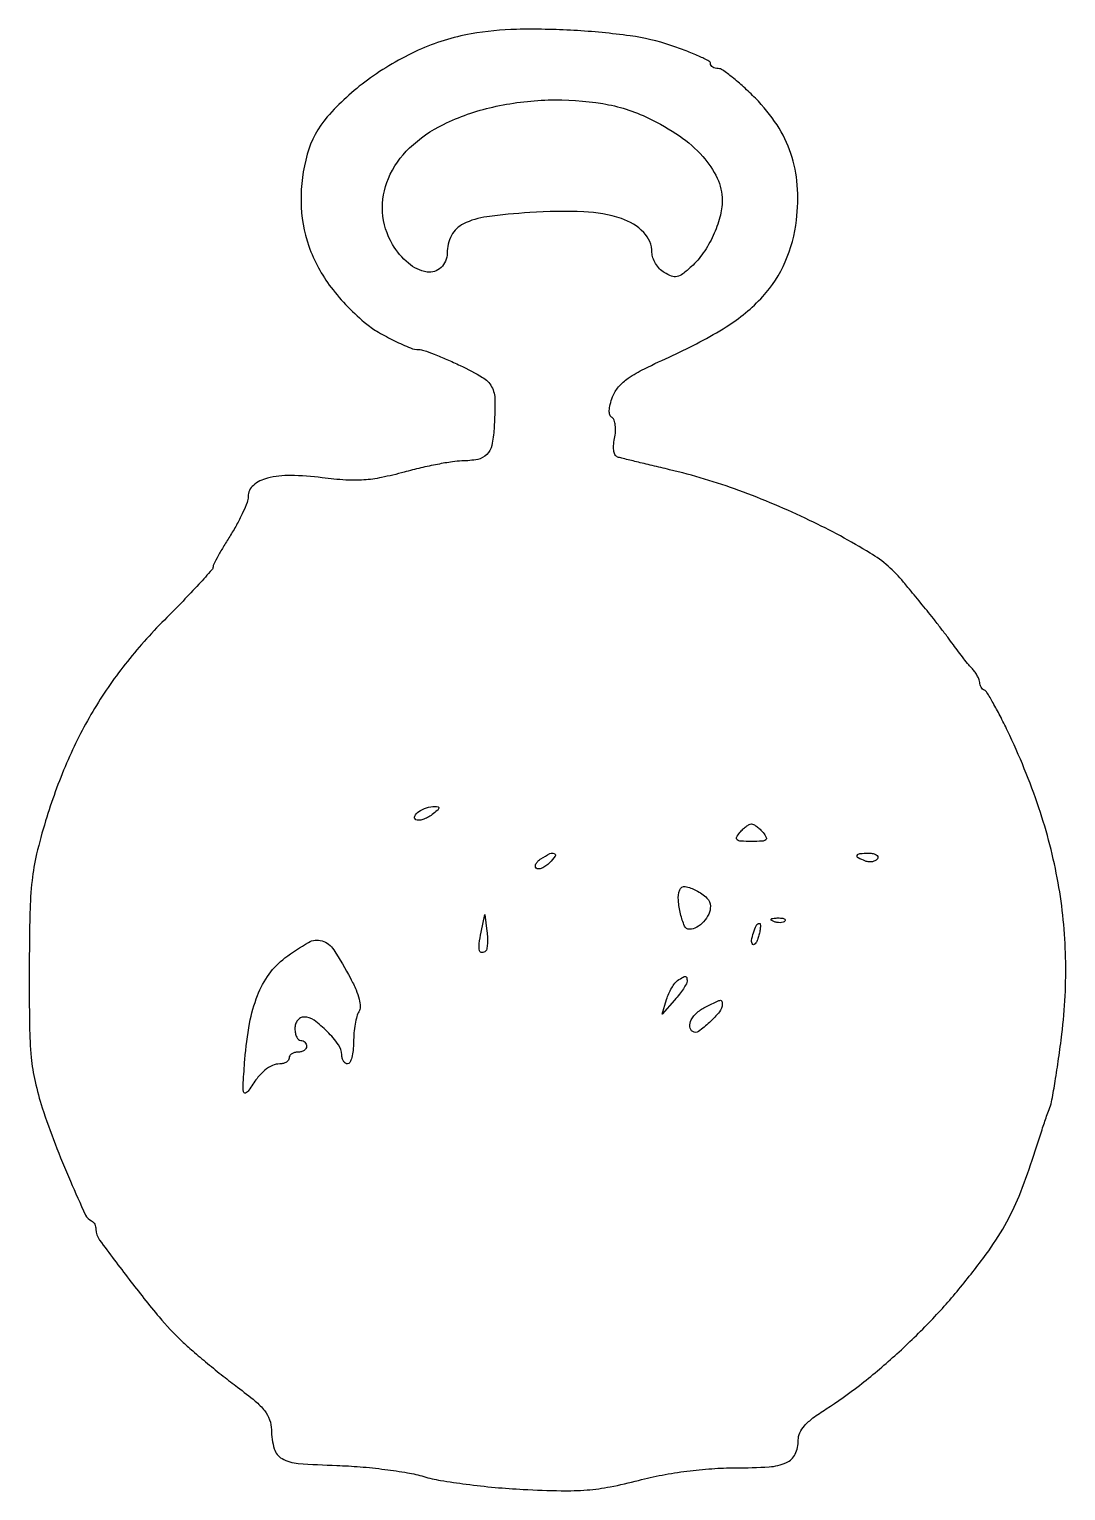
# Model space of a CAD drawing. Extents: x 1 to 178, y 0 to 250.
import ezdxf

# ---------------------------------------------------------------- set-up
doc = ezdxf.new("R2010")
doc.units = 0

msp = doc.modelspace()

# ---------------------------------------------------------------- linework, layer by layer
for points in [[(76.093745, 248.933541, 0.062591), (67.075943, 246.132853, 0.051782), (58.388589, 241.047239, 0.054665), (51.53016, 234.755761, 0.112579), (48.08905, 228.382081, 0.070774), (47.036998, 220.305186, 0.081597), (48.385215, 212.662912, 0.078602), (52.173721, 205.633711, 0.059987), (58.273354, 199.356415, 0.038271), (60.273355, 197.978087, 0.018381), (63.024242, 196.510258, 0.015551), (65.731477, 195.293822, 0.099426), (67.20034, 195.006764, -0.084942), (67.994029, 194.875197, -0.00849), (69.807287, 194.21181, -0.010479), (71.953014, 193.333147, -0.008146), (74.25, 192.291042, -0.022756), (78.064055, 190.267884, -0.137266), (79.601074, 188.666067, -0.122425), (80.17263, 186.411616, -0.016581), (80.032593, 181.5, -0.038283), (79.635608, 178.645588, -0.144079), (78.777045, 177.07739, -0.150408), (77.230204, 176.261994, -0.04296), (74.5, 175.986195, 0.035102), (72.904893, 175.850309, 0.009183), (70.373223, 175.406539, 0.009284), (67.501325, 174.793045, 0.009381), (64.664163, 174.07529, -0.015958), (60.812034, 173.154495, -0.033567), (57.765561, 172.738812, -0.033239), (54.672086, 172.732482, -0.015347), (50.664163, 173.114785, 0.026941), (45.246271, 173.505123, 0.066512), (41.295578, 173.049679, 0.112961), (38.889627, 171.819745, 0.22185), (38, 169.913408, -0.089571), (37.819287, 168.912726, -0.017692), (37.11875, 167.22153, -0.018227), (36.148453, 165.285262, -0.016047), (35, 163.338948, 0.006512), (33.850682, 161.473379, 0.009241), (32.88125, 159.782768, 0.005859), (32.115394, 158.348487, 0.120258), (32, 157.875648, -0.185503), (31.815405, 157.395217, -0.002303), (29.557375, 154.913695, -0.006421), (26.87189, 152.063921, -0.004115), (23.684682, 148.821429, 0.029696), (16.970487, 141.252952, 0.033065), (11.458129, 133.198609, 0.032552), (6.98682, 124.374145, 0.027167), (3.387098, 114.5, 0.015481), (1.86008, 108.857706, 0.031103), (1.074549, 104.313193, 0.021993), (0.715771, 98.801082, 0.004459), (0.597159, 89, 0.004209), (0.646883, 79.501711, 0.020272), (0.939628, 74.105056, 0.031763), (1.599561, 69.969348, 0.023463), (2.830032, 65.5, 0.012762), (5.018068, 59.336072, 0.011031), (7.620454, 52.981296, 0.005159), (10.214824, 47.188313, 0.182277), (11.25, 46.166667, -0.103948), (11.536962, 45.959464, -0.062507), (11.779688, 45.614692, -0.058608), (11.944124, 45.192595, -0.063686), (12, 44.755689, 0.16044), (12.610897, 42.900873, 0.004638), (17.667046, 36.188908, 0.010006), (22.803511, 29.770419, 0.029553), (26.668561, 25.654701, 0.011443), (28.539729, 23.963836, 0.00525), (31.051765, 21.841789, 0.005196), (33.743568, 19.662586, 0.007154), (36.209786, 17.76489, -0.012877), (39.203109, 15.406572, -0.051779), (40.829207, 13.743921, -0.083629), (41.664326, 12.22949, -0.079812), (41.975099, 10.5, 0.064239), (42.453011, 7.26806, 0.201886), (43.793041, 5.58884, 0.105623), (46.569732, 4.765106, 0.011962), (53.15471, 4.409162, -0.013233), (57.135777, 4.183821, -0.010872), (61.370446, 3.73861, -0.011023), (65.244646, 3.158872, -0.028417), (68, 2.521266, 0.029651), (70.879754, 1.862348, 0.009273), (75.2625, 1.212921, 0.009231), (80.193767, 0.667773, 0.010075), (85, 0.323579, 0.008058), (91.485672, 0.095015, 0.024297), (95.907437, 0.225379, 0.02868), (99.882193, 0.766884, 0.015281), (104.723504, 1.86631, -0.016712), (108.735808, 2.765406, -0.014702), (112.974086, 3.439029, -0.014762), (117.224637, 3.859906, -0.017295), (121.273504, 4, 0.01537), (127.025437, 4.176861, 0.088534), (129.973191, 4.892243, 0.179441), (131.458005, 6.331425, 0.111939), (132, 8.722024, -0.109428), (132.276885, 9.972014, -0.073037), (133.08562, 11.201587, -0.050314), (134.519058, 12.51741, -0.019273), (136.75, 14.055366, 0.024849), (142.452289, 18.080868, 0.01726), (148.490587, 23.155599, 0.016922), (154.329536, 28.786539, 0.020053), (159.438409, 34.5, 0.013807), (164.108945, 40.494642, 0.029422), (167.305182, 45.422031, 0.032053), (169.731925, 50.413532, 0.019818), (171.962392, 56.546533, -0.001633), (172.870426, 59.357532, -0.001838), (173.762073, 62.053653, -0.001682), (174.536884, 64.342316, -0.009965), (174.969954, 65.529733, 0.046835), (175.341789, 66.842319, 0.004701), (175.903007, 70.053023, 0.005871), (176.492148, 73.90152, 0.004637), (177.041931, 78.077904, 0.036189), (177.687739, 91.175794, 0.038581), (176.403698, 103.947145, 0.037306), (173.11094, 116.740909, 0.029972), (167.753288, 129.909081, 0.007362), (166.486754, 132.458627, 0.010758), (165.290856, 134.661834, 0.006477), (164.23248, 136.460891, 0.159101), (163.799622, 136.833333, -0.093603), (163.493848, 137.034376, -0.064675), (163.234889, 137.359003, -0.062541), (163.05969, 137.752108, -0.073718), (163, 138.154762, 0.090686), (162.913893, 138.62561, 0.033763), (162.632812, 139.239697, 0.032103), (162.228361, 139.883462, 0.033485), (161.75, 140.460621, -0.016988), (161.134985, 141.154748, -0.005631), (160.279687, 142.212841, -0.005599), (159.357385, 143.407755, -0.006337), (158.5, 144.575149, 0.005751), (157.554928, 145.8651, 0.00303), (156.353125, 147.446448, 0.003014), (155.102793, 149.051015, 0.004641), (154, 150.422413, 0.000025), (152.932927, 151.724323, 0.000021), (151.79375, 153.113947, 0.000021), (150.747284, 154.390262, 0.000055), (150, 155.3014, 0.085039), (144.295011, 160.245801, 0.024241), (133.948838, 165.843729, 0.024401), (121.856489, 170.937648, 0.029036), (110, 174.499604, -0.000298), (107.037524, 175.206966, -0.000394), (104.341045, 175.85476, -0.000281), (102.080762, 176.400992, -0.00391), (101.267389, 176.604786, -0.176989), (100.782612, 176.939057, -0.105075), (100.501223, 177.591119, -0.068708), (100.442072, 178.562574, -0.030261), (100.618132, 179.840662, 0.035043), (100.766963, 181.003118, 0.044472), (100.732779, 182.084407, 0.05097), (100.53879, 182.942474, 0.175012), (100.18924, 183.383043, -0.17324), (99.819668, 183.845572, -0.089816), (99.706334, 184.585841, -0.05891), (99.856248, 185.613079, -0.024586), (100.286336, 186.947634, -0.089243), (101.296404, 188.636745, -0.062545), (102.953744, 190.116694, -0.036347), (105.702598, 191.732199, -0.008578), (110.520368, 194.009203, 0.032795), (119.704572, 198.907004, 0.068431), (125.933665, 204.070502, 0.083276), (129.776068, 209.988783, 0.073077), (131.699524, 217.110761, 0.047948), (131.832191, 223.122721, 0.062927), (130.745266, 228.499964, 0.063712), (128.370118, 233.387085, 0.050829), (124.677149, 237.942594, 0.012206), (122.653681, 239.879747, 0.016737), (120.735373, 241.514387, 0.013486), (119.085296, 242.756553, 0.155822), (118.323093, 243, -0.063101), (117.817214, 243.064098, -0.081161), (117.388658, 243.252421, -0.098299), (117.101887, 243.531593, -0.151866), (117, 243.859307, 0.280726), (116.739103, 244.287368, 0.011055), (115.017188, 245.127569, 0.016752), (112.837118, 246.045044, 0.010725), (110.25, 246.970108, 0.046612), (103.275577, 248.594244, 0.019556), (93.67232, 249.524119, 0.019664), (83.854771, 249.701806, 0.03874)], [(106.412217, 234.559848, -0.038823), (111.708006, 231.495926, -0.059662), (115.681049, 228.002193, -0.072414), (118.154462, 224.273862, -0.110742), (119, 220.503065, -0.06603), (118.620175, 217.639431, -0.042865), (117.475313, 214.497336, -0.042184), (115.777317, 211.527648, -0.055688), (113.734917, 209.175304, -0.021944), (112.256113, 207.928043, -0.110969), (111.283603, 207.475245, -0.14619), (110.350768, 207.545909, -0.048116), (109.106039, 208.165851, -0.063823), (108.300414, 208.824986, -0.051447), (107.618649, 209.712928, -0.053096), (107.154786, 210.683328, -0.085158), (107, 211.585559, 0.197036), (105.587095, 215.031765, 0.119701), (101.787583, 217.384086, 0.069592), (95.356199, 218.535316, 0.025668), (86.121812, 218.413791, 0.016719), (78.782052, 217.692776, 0.081609), (74.800381, 216.486306, 0.157924), (72.753449, 214.500144, 0.122407), (72, 211.468615, -0.203074), (70.959504, 209.012393, -0.236851), (68.564774, 208.260402, -0.138354), (65.37977, 209.743626, -0.081793), (62.669317, 212.982656, -0.118675), (60.976912, 218.506142, -0.116223), (61.963331, 224.241152, -0.102893), (65.588532, 229.463469, -0.076124), (71.379624, 233.484907, -0.058546), (79.800295, 236.445194, -0.047641), (89.292489, 237.646472, -0.048682), (98.588631, 237.026317, -0.070868)], [(69.452158, 115.588676, -0.036857), (68.649542, 115.088054, -0.045259), (67.83411, 114.749473, -0.05163), (67.121476, 114.605066, -0.164032), (66.654266, 114.713676, -0.388523), (66.483066, 115.31796, -0.125937), (67.14898, 116.083943, -0.072725), (68.488507, 116.746646, -0.076047), (69.94113, 116.984687, -0.081462), (70.471364, 116.903497, -0.42079), (70.589643, 116.664581, -0.135002), (70.309811, 116.26016, -0.016439)], [(126, 112.5, -0.052959), (126.534552, 111.696263, -0.367405), (126.437762, 111.269655, -0.150199), (125.80664, 111.04261, -0.011791), (124, 111, -0.011791), (122.19336, 111.04261, -0.150199), (121.562238, 111.269655, -0.367405), (121.465448, 111.696263, -0.052959), (122, 112.5, -0.027329), (122.532048, 113.074135, -0.03133), (123.101017, 113.559375, -0.032932), (123.627456, 113.902525, -0.128658), (124, 114, -0.128658), (124.372544, 113.902525, -0.032932), (124.898983, 113.559375, -0.03133), (125.467952, 113.074135, -0.027329)], [(89.52381, 107.380952, -0.039697), (88.854568, 106.810306, -0.058934), (88.18254, 106.435317, -0.077508), (87.608388, 106.296927, -0.220265), (87.231341, 106.435325, -0.195698), (87.0922, 106.765449, -0.119033), (87.187856, 107.184208, -0.084326), (87.51527, 107.633473, -0.052259), (88.02896, 108.03906, -0.024588), (89.570504, 108.910977, -0.223699), (90.322125, 108.930098, -0.477328), (90.44813, 108.466501, -0.040045)], [(145.526992, 108.043674, -0.126981), (145.190464, 107.720854, -0.081026), (144.678351, 107.533742, -0.072258), (144.073335, 107.506898, -0.066719), (143.467975, 107.650663, -0.027681), (142.230543, 108.205874, -0.395517), (142.082867, 108.622791, -0.275668), (142.523001, 108.936989, -0.020503), (144.059017, 109, -0.045552), (144.806756, 108.931736, -0.099152), (145.339579, 108.719079, -0.177225), (145.57458, 108.405148, -0.214542)], [(116.992198, 99.95, -0.109618), (116.698929, 98.596202, -0.076254), (115.833538, 97.286525, -0.07835), (114.645228, 96.32893, -0.131224), (113.413499, 96, -0.299011), (112.581804, 96.546207, -0.041253), (111.885172, 98.605923, -0.043664), (111.515906, 100.947528, -0.098034), (111.74158, 102.724741, -0.369689), (112.660411, 103.276557, -0.079863), (114.561424, 102.632271, -0.067252), (116.395018, 101.321985, -0.205575)], [(78.575244, 92.241911, -0.208394), (77.960879, 92.000442, -0.338942), (77.549536, 92.339935, -0.08838), (77.488347, 93.540615, -0.021627), (77.821928, 95.5), (78.467246, 98.5), (78.808867, 95.658578, -0.020679), (78.897537, 94.528491, -0.026311), (78.881159, 93.482845, -0.025987), (78.778555, 92.633584, -0.154513)], [(129.729167, 97.395833, -0.126455), (129.402231, 97.202593, -0.060344), (128.916927, 97.123424, -0.05415), (128.359369, 97.160852, -0.051402), (127.8125, 97.316886, -0.054073), (127.395823, 97.538436, -0.470617), (127.37858, 97.720685, -0.168741), (127.670344, 97.862007, -0.018894), (128.416667, 97.921053, -0.028489), (129.112848, 97.910055, -0.077125), (129.592839, 97.799335, -0.208169), (129.77538, 97.614691, -0.296942)], [(125.279377, 94.960337, -0.027385), (125.039435, 94.212661, -0.055867), (124.756817, 93.665682, -0.101575), (124.4811, 93.393026, -0.354513), (124.249458, 93.417209, -0.237878), (124.033848, 94.071508, -0.038928), (124.342749, 95.411477, -0.03858), (124.848821, 96.67298, -0.285434), (125.374996, 97, -0.382544), (125.512617, 96.876657, -0.039062), (125.527486, 96.400849, -0.033279), (125.452526, 95.742548, -0.018968)], [(55.484561, 87.625061, -0.020009), (56.433453, 85.654044, -0.041192), (56.981851, 84.033587, -0.055118), (57.153097, 82.761969, -0.14813), (56.911868, 81.891639, 0.076543), (56.570557, 81.110022, 0.021576), (56.284992, 79.807231, 0.021213), (56.086004, 78.287729, 0.020931), (56.015313, 76.75, -0.025193), (55.936978, 75.312981, -0.039916), (55.710748, 74.101562, -0.047676), (55.387424, 73.241771, -0.286425), (55, 73, -0.152392), (54.618628, 73.119, -0.098208), (54.29375, 73.453977, -0.080979), (54.074578, 73.954548, -0.062856), (54, 74.545455, 0.157486), (53.444692, 76.26477, 0.040168), (51.522903, 78.522903, 0.040168), (49.26477, 80.444692, 0.157486), (47.545455, 81, 0.123313), (46.943148, 80.849162, 0.105927), (46.443182, 80.426471, 0.092781), (46.113256, 79.781537, 0.072081), (46, 79, 0.048028), (46.073693, 78.234582, 0.068025), (46.29375, 77.5875, 0.088204), (46.618118, 77.151477, 0.191087), (47, 77, -0.099038), (47.381638, 76.923658, -0.097945), (47.70625, 76.70625, -0.097945), (47.923658, 76.381638, -0.099038), (48, 76, -0.148195), (47.884432, 75.618646, -0.098894), (47.559375, 75.29375, -0.082425), (47.073457, 75.074694, -0.064853), (46.5, 75, 0.064853), (45.926543, 74.925306, 0.082425), (45.440625, 74.70625, 0.098894), (45.115568, 74.381354, 0.148195), (45, 74, -0.154765), (44.879052, 73.618614, -0.09778), (44.538393, 73.29375, -0.080164), (44.02945, 73.074515, -0.061768), (43.428571, 73, 0.106396), (42.141556, 72.722997, 0.069936), (40.855834, 71.910387, 0.052369), (39.531279, 70.524772, 0.025), (38.121426, 68.5, -0.154161), (37.568281, 68.027785, -0.496348), (37.213113, 68.231482, -0.047812), (37.162131, 69.772169, -0.004022), (37.442843, 73.74637, -0.025233), (38.242499, 79.910145, -0.049058), (39.600694, 84.678149, -0.061316), (41.587283, 88.331729, -0.076268), (44.283377, 91.096939, -0.031029), (48.302462, 93.751851, -0.208521), (50.624488, 94.009686, -0.176029), (52.627988, 92.489605, -0.021145)], [(113, 87.15301, -0.126543), (112.880231, 86.687354, -0.018766), (112.376493, 85.848939, -0.020134), (111.69015, 84.885138, -0.01611), (110.877424, 83.90301), (108.754848, 81.5), (109.512205, 84, -0.029241), (109.884224, 85.010919, -0.028427), (110.374684, 85.981439, -0.029642), (110.903968, 86.78224, -0.086459), (111.384781, 87.234687, -0.010813), (112.339658, 87.834544, -0.148528), (112.732243, 87.932438, -0.343431), (112.940756, 87.752435, -0.049297)], [(119, 83.188561, -0.173331), (118.544012, 81.912711, -0.033429), (116.839613, 80.095357, -0.030828), (114.958266, 78.545805, -0.304119), (113.984061, 78.509851, -0.238494), (113.466708, 79.355608, -0.145183), (113.713561, 80.527486, -0.093911), (114.740457, 81.788989, -0.062616), (116.308337, 82.805536, -0.002344), (118.210508, 83.71377, -0.074996), (118.702674, 83.861209, -0.374877), (118.926353, 83.715945, -0.069486)]]:
    msp.add_lwpolyline(points, format="xyb", close=True)

doc.saveas('drawing.dxf')
